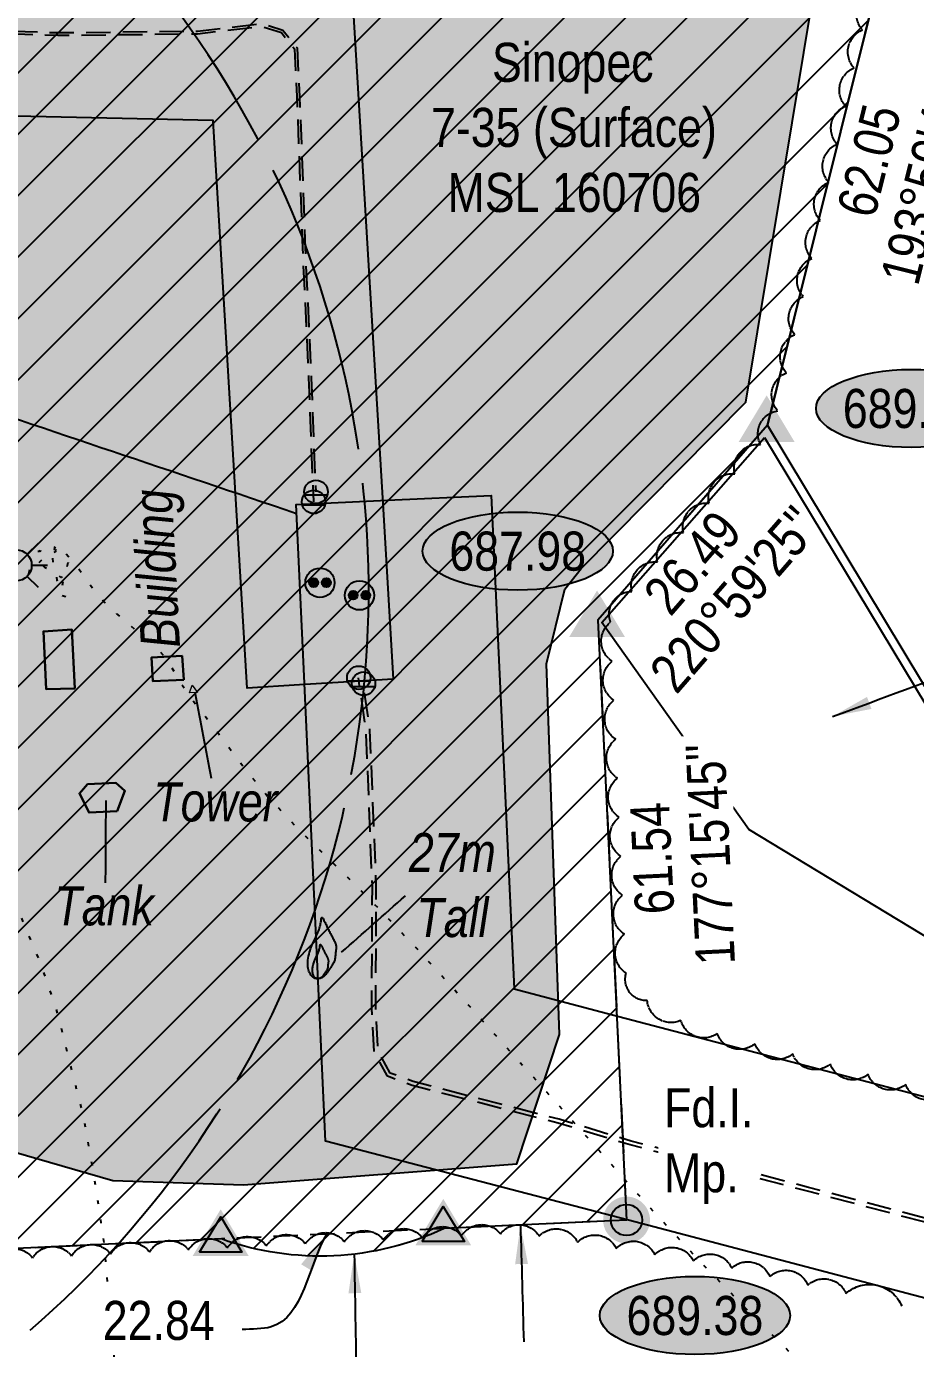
# Model space of a CAD drawing. Extents: x 354637 to 358761, y 6098179 to 6099941.
# Drawn here: x 358284.3 to 358512, y 6098535.2 to 6098873.8 of the extents above; entities that cross this region are included whole.
import ezdxf
from ezdxf.enums import TextEntityAlignment as Align

# ---------------------------------------------------------------- set-up
doc = ezdxf.new("R2010")
doc.units = 0
doc.header["$LTSCALE"] = 5
for name, pattern in [('0', [1, 1, 0]), ('foc-ACCESSROAD', [3.75, 2.5, -1.25]), ('foc-BUFFER', [16.75, 15, -1.75]), ('foc-DOT', [1, 0.2, -0.8]), ('foc-TRAV', [1.875, 1.25, -0.625]), ('UG_PIPE', [1.875, 1.25, -0.625])]:
    doc.linetypes.add(name, pattern=pattern)
for name, color, linetype in [('ABADATA-DRILL', 8, 'foc-DOT'), ('AS-PIPE-UG', 44, 'UG_PIPE'), ('AS-ROADS', 254, 'Continuous'), ('AS-SYMBOL', 7, 'Continuous'), ('AUX-BUFFER', 7, 'foc-BUFFER'), ('C-RW', 13, 'Continuous'), ('C-WS', 13, 'foc-ACCESSROAD'), ('F-RW', 190, 'Continuous'), ('L-BD', 7, 'Continuous'), ('L-BD1', 253, 'Continuous'), ('L-MON', 1, 'Continuous'), ('P-ELEVATION', 7, 'Continuous'), ('P-PROPOSED', 10, 'Continuous'), ('P-TRAV', 4, 'foc-TRAV'), ('T-BUSH', 110, '0'), ('WETLAND', 143, 'Continuous'), ('WETLAND-T', 146, 'Continuous')]:
    doc.layers.add(name, color=color, linetype=linetype)
for name, color, linetype, lineweight in [('AS-GENERAL', 48, 'Continuous', 18), ('C-WS-T', 13, 'Continuous', 9), ('T-TEXT', 48, 'Continuous', 18), ('T-TIE-T', 201, 'Continuous', 18)]:
    doc.layers.add(name, color=color, linetype=linetype, lineweight=lineweight)
doc.layers.add('AS-STRUCTURE', color=7, linetype='Continuous', lineweight=30, true_color=0x595959)
doc.layers.add('AS-STRUCTURE-T', color=7, linetype='Continuous', true_color=0x454545)
doc.layers.add('P-PROPOSED-EXISTING-H', color=7, linetype='Continuous', true_color=0xffeebd)
doc.styles.add('80', font='ARIALN.TTF', dxfattribs={"height": 10})
doc.styles.add('80CG', font='ARIALN.TTF', dxfattribs={"height": 10})
doc.styles.add('80L', font='ARIALN.TTF', dxfattribs={"height": 10})
doc.dimstyles.new('Compass 5 000', dxfattribs={"dimscale": 5, "dimtxt": 9, "dimasz": 2, "dimexe": 0.2, "dimexo": 0.0625, "dimgap": 0.5, "dimtad": 0, "dimtih": 1, "dimtoh": 1, "dimzin": 0, "dimdsep": 46, "dimtxsty": '80CG', "dimcen": 0.1, "dimse1": 1, "dimse2": 1, "dimclrd": 256, "dimclrt": 256, "dimaunit": 1, "dimadec": 4, "dimazin": 0, "dimtfac": 0.06, "dimtofl": 0, "dimtmove": 0, "dimatfit": 1, "dimfxl": 0.2, "dimtolj": 1, "dimtzin": 0, "dimlwd": -1, "dimarcsym": 0})

# ---------------------------------------------------------------- blocks, each defined once
blk = doc.blocks.new('GAS')
h = blk.add_hatch(color=255)
h.dxf.hatch_style = 1
edge = h.paths.add_edge_path()
edge.add_arc((0, 0), 0.9, 0, 360)
for p, q in [((0, 0.808), (0, 1.616)), ((-0.571, 0.571), (-1.142, 1.142)), ((0.571, 0.571), (1.142, 1.142)), ((-0.808, 0), (-1.616, 0)), ((1.616, 0), (0.808, 0)), ((-0.571, -0.571), (-1.142, -1.142)), ((1.142, -1.142), (0.571, -0.571)), ((0, -0.808), (0, -1.616))]:
    blk.add_line(p, q)
blk.add_circle((0, 0), 0.8)
blk = doc.blocks.new('TRIA')
blk.add_hatch(color=255).paths.add_polyline_path([(-0.041, 1.521), (-1.475, -0.867), (1.392, -0.867)])
blk = doc.blocks.new('TRIAA')
blk.add_blockref('TRIA', (0, 0))
blk = doc.blocks.new('TRIB')
at = {"color": 1}
blk.add_lwpolyline([(-1.121, -0.667), (-0.041, 1.133), (1.039, -0.667)], close=True, dxfattribs=at)
blk = doc.blocks.new('TRIBB')
blk.add_blockref('TRIB', (0, 0))
blk = doc.blocks.new('TRICC')
for name in ['TRIAA', 'TRIBB']:
    blk.add_blockref(name, (0, 0))
blk = doc.blocks.new('plspike')
blk.add_blockref('TRICC', (0, 0))
blk = doc.blocks.new('RISER')
h = blk.add_hatch(color=255)
h.dxf.hatch_style = 1
edge = h.paths.add_edge_path()
edge.add_arc((0, 0), 0.7, 0, 360)
blk.add_hatch(color=13).paths.add_polyline_path([(0.581, -0.15), (-0.581, -0.15, 0.774597)])
at = {"color": 13}
blk.add_line((-0.581, -0.15), (0.581, -0.15), dxfattribs=at)
blk.add_circle((0, 0), 0.6, dxfattribs=at)
blk = doc.blocks.new('PIG')
h = blk.add_hatch(color=255)
h.dxf.hatch_style = 1
edge = h.paths.add_edge_path()
edge.add_arc((0, 0), 0.85, 0, 360)
at = {"layer": 'AS-SYMBOL'}
h = blk.add_hatch(color=13, dxfattribs=at)
h.dxf.hatch_style = 1
h.paths.add_polyline_path([(-0.101, 0.005, 1), (-0.551, 0.005, 1)])
h = blk.add_hatch(color=13, dxfattribs=at)
h.dxf.hatch_style = 1
h.paths.add_polyline_path([(0.101, 0.005, 1), (0.551, 0.005, 1)])
at = {"layer": 'AS-SYMBOL', "color": 13}
for centre, radius in [((0, 0), 0.75), ((-0.326, 0.005), 0.225), ((0.326, 0.005), 0.225)]:
    blk.add_circle(centre, radius, dxfattribs=at)
blk = doc.blocks.new('FLARE')
h = blk.add_hatch(color=255)
h.dxf.hatch_style = 1
h.paths.add_polyline_path([(0.163, 2.409, 0.114147), (0.125, 2.434), (0.109, 2.439, 0.261551), (0.012, 2.423), (0, 2.413, 0.131268), (-0.031, 2.371), (-0.04, 2.346, 0.041497), (-0.045, 2.33), (-0.053, 2.292, 0.015174), (-0.054, 2.286), (-0.061, 2.237, 0.004376), (-0.061, 2.236), (-0.068, 2.178), (-0.077, 2.114), (-0.087, 2.047), (-0.101, 1.977), (-0.118, 1.906), (-0.14, 1.833), (-0.165, 1.759), (-0.193, 1.684), (-0.223, 1.609), (-0.256, 1.534), (-0.289, 1.46), (-0.324, 1.388), (-0.358, 1.317), (-0.393, 1.247, 0.000505), (-0.393, 1.247), (-0.428, 1.176, 0.002398), (-0.428, 1.175), (-0.463, 1.104, 0.004177), (-0.464, 1.102), (-0.497, 1.029, 0.005735), (-0.498, 1.027), (-0.531, 0.951, 0.006994), (-0.532, 0.948), (-0.564, 0.869, 0.00791), (-0.565, 0.866), (-0.596, 0.781, 0.008323), (-0.597, 0.778), (-0.627, 0.688, 0.008095), (-0.628, 0.684), (-0.656, 0.59, 0.008067), (-0.656, 0.587), (-0.682, 0.489, 0.008387), (-0.682, 0.486), (-0.704, 0.386, 0.009056), (-0.705, 0.383), (-0.723, 0.283, 0.010123), (-0.724, 0.279), (-0.738, 0.181, 0.011689), (-0.739, 0.176), (-0.748, 0.081, 0.013925), (-0.748, 0.075), (-0.752, -0.017, 0.016488), (-0.752, -0.023), (-0.749, -0.11, 0.017255), (-0.749, -0.117), (-0.741, -0.198, 0.01735), (-0.74, -0.205), (-0.728, -0.28, 0.017311), (-0.726, -0.287), (-0.71, -0.357, 0.01715), (-0.708, -0.364), (-0.687, -0.429, 0.016886), (-0.685, -0.435), (-0.662, -0.495, 0.016546), (-0.659, -0.501), (-0.634, -0.556, 0.016164), (-0.631, -0.562), (-0.604, -0.611, 0.016329), (-0.6, -0.617), (-0.572, -0.661, 0.018828), (-0.568, -0.667), (-0.538, -0.707, 0.022087), (-0.533, -0.714), (-0.502, -0.748, 0.025345), (-0.495, -0.755), (-0.463, -0.785, 0.028234), (-0.454, -0.792), (-0.42, -0.817, 0.030298), (-0.409, -0.823), (-0.373, -0.843, 0.031129), (-0.362, -0.848), (-0.324, -0.864, 0.030544), (-0.312, -0.867), (-0.272, -0.878, 0.028465), (-0.26, -0.88), (-0.217, -0.887, 0.025311), (-0.207, -0.888), (-0.162, -0.89, 0.02283), (-0.153, -0.89), (-0.107, -0.887, 0.021226), (-0.099, -0.887), (-0.052, -0.88, 0.020401), (-0.044, -0.879), (0.002, -0.869, 0.020299), (0.01, -0.867), (0.055, -0.853, 0.020911), (0.063, -0.85), (0.106, -0.833, 0.022277), (0.114, -0.83), (0.154, -0.809, 0.023712), (0.163, -0.804), (0.2, -0.781, 0.022408), (0.207, -0.776), (0.242, -0.749, 0.01993), (0.248, -0.744), (0.28, -0.716, 0.017146), (0.285, -0.711), (0.314, -0.68, 0.014211), (0.318, -0.676), (0.345, -0.645, 0.011221), (0.348, -0.641), (0.374, -0.609, 0.008212), (0.376, -0.606), (0.4, -0.573, 0.005172), (0.402, -0.571), (0.425, -0.538, 0.002523), (0.425, -0.537), (0.448, -0.505, 0.001671), (0.448, -0.504), (0.47, -0.472, 0.001229), (0.471, -0.472), (0.492, -0.439, 0.00075), (0.493, -0.439), (0.514, -0.406, 0.00026), (0.515, -0.406), (0.537, -0.373), (0.56, -0.339), (0.583, -0.304), (0.608, -0.267), (0.634, -0.229, 0.001311), (0.634, -0.228), (0.661, -0.188, 0.003726), (0.662, -0.187), (0.689, -0.145, 0.006065), (0.691, -0.143), (0.717, -0.101, 0.008452), (0.719, -0.098), (0.744, -0.054, 0.010991), (0.746, -0.05), (0.77, -0.005, 0.013767), (0.772, 0), (0.793, 0.046, 0.016839), (0.795, 0.053), (0.813, 0.099, 0.019104), (0.815, 0.107), (0.829, 0.154, 0.016987), (0.83, 0.161), (0.841, 0.209, 0.013636), (0.842, 0.214), (0.849, 0.263, 0.010244), (0.85, 0.267), (0.855, 0.315, 0.006846), (0.856, 0.317), (0.86, 0.365, 0.003419), (0.86, 0.367), (0.863, 0.414), (0.867, 0.46), (0.871, 0.503), (0.876, 0.545), (0.881, 0.586), (0.887, 0.628, 0.001278), (0.887, 0.629), (0.893, 0.67, 0.004735), (0.893, 0.672), (0.898, 0.712, 0.008354), (0.899, 0.715), (0.902, 0.755, 0.012059), (0.902, 0.76), (0.904, 0.8, 0.015712), (0.904, 0.806), (0.903, 0.846, 0.018457), (0.903, 0.853), (0.899, 0.893, 0.018102), (0.898, 0.9), (0.891, 0.94, 0.016533), (0.89, 0.946), (0.88, 0.987, 0.014576), (0.878, 0.992), (0.866, 1.034, 0.012435), (0.864, 1.038), (0.849, 1.081, 0.010283), (0.847, 1.085), (0.829, 1.13, 0.00824), (0.828, 1.133), (0.807, 1.18, 0.00638), (0.806, 1.182), (0.782, 1.232, 0.004735), (0.781, 1.234), (0.755, 1.286, 0.003388), (0.755, 1.287), (0.727, 1.341, 0.002345), (0.726, 1.342), (0.697, 1.398, 0.001492), (0.696, 1.399), (0.666, 1.455, 0.000746), (0.666, 1.456), (0.635, 1.513), (0.604, 1.569), (0.575, 1.625), (0.546, 1.678), (0.52, 1.729), (0.495, 1.779), (0.471, 1.827), (0.448, 1.875), (0.425, 1.923), (0.401, 1.973), (0.377, 2.023), (0.353, 2.076, 0.000332), (0.353, 2.076), (0.327, 2.132, 0.001849), (0.326, 2.132), (0.3, 2.188, 0.0038), (0.299, 2.189), (0.273, 2.242, 0.006473), (0.272, 2.244), (0.246, 2.293, 0.010865), (0.244, 2.297), (0.22, 2.338, 0.019524), (0.215, 2.345), (0.193, 2.377, 0.041077), (0.183, 2.389)])
at = {"color": 13, "flags": 128}
for points in [[(0.109, -0.72), (0.069, -0.74), (0.026, -0.758), (-0.019, -0.771), (-0.065, -0.781), (-0.112, -0.788), (-0.158, -0.79), (-0.203, -0.788), (-0.246, -0.782), (-0.287, -0.771), (-0.325, -0.755), (-0.361, -0.735), (-0.395, -0.711), (-0.428, -0.681), (-0.458, -0.647), (-0.488, -0.608), (-0.516, -0.563), (-0.543, -0.514), (-0.569, -0.459), (-0.592, -0.399), (-0.612, -0.334), (-0.629, -0.264), (-0.642, -0.188), (-0.649, -0.107), (-0.652, -0.021), (-0.648, 0.071), (-0.639, 0.167), (-0.625, 0.265), (-0.607, 0.365), (-0.585, 0.464), (-0.56, 0.562), (-0.532, 0.656), (-0.502, 0.747), (-0.472, 0.831), (-0.439, 0.911), (-0.406, 0.987), (-0.373, 1.06), (-0.338, 1.132), (-0.304, 1.202), (-0.269, 1.273), (-0.233, 1.345), (-0.198, 1.418), (-0.164, 1.494), (-0.131, 1.57), (-0.1, 1.648), (-0.071, 1.725), (-0.045, 1.803), (-0.022, 1.88), (-0.003, 1.955), (0.011, 2.029), (0.022, 2.1), (0.031, 2.165), (0.038, 2.223), (0.045, 2.272), (0.053, 2.31), (0.063, 2.335), (0.075, 2.345), (0.091, 2.339), (0.111, 2.319), (0.133, 2.287), (0.158, 2.246), (0.183, 2.197), (0.21, 2.144), (0.236, 2.089), (0.262, 2.034), (0.287, 1.981), (0.311, 1.93), (0.334, 1.88), (0.358, 1.832), (0.381, 1.783), (0.406, 1.734), (0.431, 1.684), (0.458, 1.632), (0.486, 1.578), (0.516, 1.522), (0.547, 1.465), (0.578, 1.408), (0.608, 1.351), (0.638, 1.295), (0.666, 1.241), (0.692, 1.189), (0.715, 1.139), (0.736, 1.092), (0.755, 1.048), (0.77, 1.005), (0.783, 0.963), (0.792, 0.923), (0.799, 0.883), (0.803, 0.843), (0.804, 0.804), (0.803, 0.764), (0.799, 0.724), (0.794, 0.684), (0.788, 0.642), (0.782, 0.6), (0.776, 0.557), (0.771, 0.513), (0.767, 0.468), (0.764, 0.421), (0.76, 0.374), (0.756, 0.326), (0.75, 0.278), (0.743, 0.23), (0.733, 0.182), (0.719, 0.134), (0.702, 0.087), (0.681, 0.041), (0.658, -0.004), (0.632, -0.048), (0.606, -0.091), (0.579, -0.132), (0.552, -0.172), (0.525, -0.211), (0.5, -0.248), (0.477, -0.283), (0.454, -0.317), (0.431, -0.351), (0.409, -0.383), (0.388, -0.416), (0.366, -0.448), (0.343, -0.481), (0.32, -0.514), (0.296, -0.547), (0.27, -0.579), (0.242, -0.611), (0.213, -0.641), (0.181, -0.67), (0.147, -0.696)], [(0.018, -0.749), (-0.005, -0.76), (-0.029, -0.77), (-0.054, -0.778), (-0.08, -0.783), (-0.106, -0.787), (-0.132, -0.788), (-0.157, -0.787), (-0.181, -0.783), (-0.204, -0.777), (-0.225, -0.769), (-0.246, -0.758), (-0.265, -0.744), (-0.283, -0.727), (-0.3, -0.708), (-0.317, -0.686), (-0.332, -0.661), (-0.348, -0.633), (-0.362, -0.603), (-0.375, -0.569), (-0.386, -0.533), (-0.396, -0.493), (-0.403, -0.451), (-0.407, -0.406), (-0.408, -0.357), (-0.406, -0.306), (-0.401, -0.252), (-0.394, -0.197), (-0.383, -0.142), (-0.371, -0.086), (-0.357, -0.031), (-0.341, 0.022), (-0.325, 0.072), (-0.308, 0.12), (-0.29, 0.165), (-0.271, 0.207), (-0.252, 0.248), (-0.233, 0.288), (-0.213, 0.328), (-0.194, 0.367), (-0.174, 0.407), (-0.155, 0.449), (-0.135, 0.491), (-0.117, 0.534), (-0.099, 0.577), (-0.083, 0.62), (-0.068, 0.664), (-0.056, 0.707), (-0.045, 0.749), (-0.037, 0.791), (-0.031, 0.83), (-0.026, 0.867), (-0.022, 0.899), (-0.018, 0.927), (-0.014, 0.948), (-0.008, 0.962), (-0.001, 0.968), (0.008, 0.964), (0.019, 0.953), (0.031, 0.935), (0.045, 0.912), (0.059, 0.885), (0.074, 0.855), (0.089, 0.824), (0.103, 0.793), (0.117, 0.764), (0.131, 0.735), (0.144, 0.707), (0.157, 0.68), (0.17, 0.653), (0.184, 0.625), (0.198, 0.597), (0.213, 0.568), (0.229, 0.538), (0.246, 0.507), (0.263, 0.475), (0.28, 0.443), (0.297, 0.411), (0.314, 0.38), (0.329, 0.349), (0.344, 0.32), (0.357, 0.292), (0.369, 0.266), (0.379, 0.241), (0.388, 0.217), (0.395, 0.194), (0.4, 0.171), (0.404, 0.149), (0.406, 0.126), (0.407, 0.104), (0.406, 0.082), (0.404, 0.06), (0.401, 0.037), (0.398, 0.014), (0.395, -0.009), (0.391, -0.034), (0.388, -0.058), (0.386, -0.084), (0.384, -0.11), (0.382, -0.136), (0.38, -0.163), (0.377, -0.19), (0.373, -0.217), (0.367, -0.244), (0.359, -0.271), (0.349, -0.297), (0.338, -0.323), (0.325, -0.348), (0.311, -0.373), (0.296, -0.397), (0.281, -0.42), (0.265, -0.442), (0.251, -0.464), (0.237, -0.484), (0.223, -0.504), (0.211, -0.523), (0.198, -0.542), (0.186, -0.56), (0.174, -0.579), (0.161, -0.597), (0.149, -0.615), (0.136, -0.633), (0.122, -0.652), (0.108, -0.67), (0.092, -0.688), (0.076, -0.705), (0.058, -0.721), (0.039, -0.736)]]:
    blk.add_lwpolyline(points, close=True, dxfattribs=at)
blk = doc.blocks.new('fdia')
at = {"color": 255, "const_width": 1}
blk.add_lwpolyline([(-0.5, 0, 1), (0.5, 0, 1)], format="xyb", close=True, dxfattribs=at)
blk = doc.blocks.new('Fdiaa')
blk.add_blockref('fdia', (0, 0))
blk = doc.blocks.new('fdib')
at = {"color": 1, "const_width": 1.6}
blk.add_lwpolyline([(-0.4, 0, 1), (0.4, 0, 1)], format="xyb", close=True, dxfattribs=at)
at = {"color": 1}
blk.add_circle((0, 0), 0.8, dxfattribs=at)
blk = doc.blocks.new('Fdibb')
blk.add_blockref('fdib', (0, 0))
blk = doc.blocks.new('fdicc')
for name in ['Fdibb', 'Fdiaa']:
    blk.add_blockref(name, (0, 0))
blk = doc.blocks.new('FDI')
blk.add_blockref('fdicc', (0, 0))
blk = doc.blocks.new('STRIA')
blk.add_hatch(color=255).paths.add_polyline_path([(-0.041, 1.521), (-1.475, -0.867), (1.392, -0.867)])
blk = doc.blocks.new('STRIAA')
blk.add_blockref('STRIA', (0, 0))
blk = doc.blocks.new('STRIB')
at = {"color": 1}
blk.add_solid([(-1.121, -0.667), (-0.041, 1.133), (1.039, -0.667)], dxfattribs=at)
blk = doc.blocks.new('STRIBB')
blk.add_blockref('STRIB', (0, 0))
blk = doc.blocks.new('STRICC')
for name in ['STRIAA', 'STRIBB']:
    blk.add_blockref(name, (0, 0))
blk = doc.blocks.new('fdspike')
blk.add_blockref('STRICC', (0, 0))
blk = doc.blocks.new('we')
at = {"layer": 'P-ELEVATION'}
h = blk.add_hatch(color=111, dxfattribs=at)
h.dxf.hatch_style = 1
edge = h.paths.add_edge_path()
edge.add_ellipse((0, 0), major_axis=(-24.38, 0), ratio=0.410256, start_angle=0, end_angle=360)
at = {"layer": 'P-ELEVATION', "color": 7, "flags": 128}
blk.add_lwpolyline([(0, 0, 12.5, 0, 0), (-12.42, -6.43, 0, 0, 0)], format="xyseb", dxfattribs=at)
at = {"layer": 'P-ELEVATION', "color": 7}
blk.add_ellipse((0, 0), major_axis=(-24.38, 0), ratio=0.410256, dxfattribs=at)
at = {"layer": 'P-ELEVATION', "style": '80'}
blk.add_attdef('ELEVATION', text='', height=10, dxfattribs=at).set_placement((0, 0), align=Align.MIDDLE_CENTER)

msp = doc.modelspace()

# ---------------------------------------------------------------- hatches: boundary and pattern name
at = {"layer": 'AS-ROADS'}
h = msp.add_hatch(color=256, dxfattribs=at)
h.dxf.hatch_style = 1
h.paths.add_polyline_path([(358208.118, 6098933.366), (358213.964, 6098913.98), (358216.789, 6098901.62), (358213.679, 6098899.375), (358205.794, 6098895.955), (358197.839, 6098772.708), (358200.482, 6098627.848), (358229.629, 6098600.378), (358306.397, 6098578.213), (358339.837, 6098577.055), (358409.874, 6098582.508), (358420.767, 6098615.56), (358417.469, 6098710.525), (358422.132, 6098729.658), (358426.349, 6098734.935), (358468.527, 6098777.528), (358489.342, 6098903.258), (358311.107, 6098897.208), (358278.972, 6098899.8), (358281.304, 6098928.733)])
at = {"layer": 'P-PROPOSED-EXISTING-H'}
h = msp.add_hatch(dxfattribs=at)
h.set_pattern_fill('ANSI31', color=256, scale=3.499127, style=0)
h.set_pattern_definition([(45, (-251.236, -946.717), (-7.855764154, 7.855764154), [])])
edge = h.paths.add_edge_path()
edge.add_arc((358359.467, 6098633.82), 74.989, 250.3117, 295.05219, ccw=False)
edge.add_line((358334.203, 6098563.216), (358145.854, 6098554.393))
edge.add_line((358145.854, 6098554.393), (358123.757, 6098904.215))
edge.add_line((358123.757, 6098904.215), (358511.544, 6098922.175))
edge.add_line((358511.544, 6098922.175), (358474.034, 6098771.688))
edge.add_line((358474.034, 6098771.688), (358430.599, 6098721.705))
edge.add_line((358430.599, 6098721.705), (358437.947, 6098568.075))
edge.add_line((358437.947, 6098568.075), (358391.22, 6098565.887))

# ---------------------------------------------------------------- linework, layer by layer
at = {"layer": 'ABADATA-DRILL', "flags": 128}
for points in [[(358285.024, 6098734.564), (358284.825, 6098733.82), (358284.793, 6098733.596), (358284.956, 6098733.991), (358285.401, 6098734.627), (358286.51, 6098735.642), (358287.281, 6098736.292), (358289.343, 6098738.177), (358291.066, 6098739.647), (358291.681, 6098740.077), (358291.513, 6098740.308), (358291.081, 6098740.872), (358290.669, 6098740.51), (358290.653, 6098739.235), (358291.107, 6098736.244), (358291.683, 6098733.949), (358292.069, 6098731.96), (358292.387, 6098730.199), (358292.628, 6098729.141), (358292.883, 6098728.532), (358293.269, 6098728.095), (358294.407, 6098727.708), (358295.042, 6098727.987), (358294.799, 6098728.22), (358293.948, 6098728.973), (358293.687, 6098729.407), (358293.474, 6098730.564), (358293.798, 6098732.055), (358294.228, 6098733.767), (358294.683, 6098735.453), (358294.915, 6098736.446), (358294.755, 6098736.151), (358294.81, 6098735.524), (358294.395, 6098734.286), (358293.5, 6098732.915), (358293.266, 6098732.622), (358293.042, 6098732.679), (358292.701, 6098732.941), (358292.76, 6098733.239), (358291.263, 6098734.113), (358289.068, 6098735.084), (358288.534, 6098735.576), (358287.83, 6098736.25), (358287.334, 6098737.917), (358287.461, 6098739.538), (358288.178, 6098739.29), (358289.793, 6098738.162), (358290.753, 6098738.456), (358291.578, 6098739.23), (358291.865, 6098739.596), (358291.689, 6098740.327), (358292.617, 6098740.422), (358293.472, 6098739.769), (358295.042, 6098738.043), (358297.208, 6098735.421), (358299.509, 6098732.32), (358301.784, 6098729.195), (358304.364, 6098726.21), (358307.349, 6098723.362), (358310.489, 6098720.685), (358313.728, 6098717.954), (358316.744, 6098715.305), (358319.238, 6098712.773), (358321.082, 6098710.237), (358322.551, 6098707.688), (358324.214, 6098704.983), (358326.293, 6098701.965), (358328.981, 6098698.451), (358331.863, 6098694.756), (358334.718, 6098690.986), (358337.786, 6098686.86), (358341.435, 6098682.115), (358346.035, 6098676.639), (358351.689, 6098670.478), (358358.497, 6098663.654), (358366.282, 6098656.074), (358374.616, 6098647.701), (358383.373, 6098638.513), (358392.556, 6098628.536), (358402.167, 6098617.895), (358412.187, 6098606.741), (358422.594, 6098595.174), (358433.384, 6098583.069), (358444.657, 6098570.448), (358456.478, 6098557.735), (358468.874, 6098545.028), (358481.741, 6098532.206), (358495.026, 6098519.145), (358508.425, 6098505.705), (358521.759, 6098491.842), (358535.007, 6098477.632), (358548.422, 6098463.191), (358562.079, 6098448.468), (358575.973, 6098433.336), (358585.953, 6098422.508), (358594.147, 6098413.664), (358615.715, 6098390.655), (358625.004, 6098380.875), (358640.187, 6098364.626)], [(358249.278, 6098732.378), (358249.51, 6098732.596), (358250.128, 6098733.151), (358250.773, 6098733.756), (358251.504, 6098734.708), (358252.494, 6098735.926), (358253.529, 6098736.994), (358253.498, 6098737.57), (358252.602, 6098737.724), (358251.512, 6098737.284), (358250.521, 6098736.015), (358249.745, 6098734.464), (358248.876, 6098733.117), (358247.713, 6098731.954), (358246.103, 6098730.905), (358244.067, 6098729.82), (358243.049, 6098729.278), (358242.034, 6098728.836), (358241.427, 6098728.63), (358240.138, 6098728.197), (358239.497, 6098727.717), (358239.505, 6098727.191), (358239.943, 6098726.802), (358240.506, 6098725.658), (358241.048, 6098723.865), (358241.586, 6098722.697), (358242.17, 6098722.203), (358242.746, 6098722.234), (358243.46, 6098721.861), (358244.365, 6098721.231), (358245.478, 6098720.845), (358246.462, 6098720.313), (358247.147, 6098719.841), (358246.955, 6098719.347), (358246.013, 6098718.827), (358245.404, 6098718.546), (358245.104, 6098718.556), (358245.058, 6098718.683), (358244.938, 6098718.836), (358244.546, 6098719.099), (358244.121, 6098719.113), (358243.693, 6098719.027), (358242.564, 6098719.689), (358241.109, 6098720.311), (358240.547, 6098719.954), (358239.728, 6098717.854), (358238.1, 6098714.68), (358237.147, 6098712.285), (358236.844, 6098710.644), (358236.925, 6098709.265), (358236.99, 6098708.963), (358237.043, 6098709.837), (358237.223, 6098710.756), (358237.303, 6098711.679), (358237.191, 6098712.859), (358236.889, 6098714.344), (358236.279, 6098715.614), (358235.843, 6098716.804), (358235.721, 6098718.459), (358236.38, 6098720.289), (358237.633, 6098721.899), (358238.729, 6098723.314), (358239.926, 6098724.727), (358240.209, 6098724.992), (358240.51, 6098725.008), (358240.633, 6098724.929), (358241.311, 6098724.256), (358242.365, 6098722.822), (358243.698, 6098720.703), (358245.291, 6098718.15), (358247.252, 6098715.36), (358249.459, 6098712.462), (358251.831, 6098709.234), (358254.455, 6098705.272), (358257.351, 6098700.451), (358260.368, 6098694.751), (358263.483, 6098688.197), (358266.554, 6098681.044), (358273.881, 6098664.748), (358282.821, 6098645.725), (358287.559, 6098634.441), (358291.888, 6098622.095), (358298.782, 6098594.708), (358301.537, 6098579.336), (358304.005, 6098562.847), (358307.111, 6098528.129), (358308.247, 6098492.073), (358308.704, 6098466.745), (358310.063, 6098432.183), (358310.217, 6098429.977), (358311.996, 6098409.934), (358314.183, 6098389.378), (358316.349, 6098368.172), (358318.349, 6098346.446), (358318.796, 6098340.417)]]:
    msp.add_lwpolyline(points, dxfattribs=at)
at = {"layer": 'AS-GENERAL', "flags": 128}
msp.add_lwpolyline([(358326.035, 6098703.088), (358326.715, 6098705.075), (358328.023, 6098703.21)], close=True, dxfattribs=at)
at = {"layer": 'AS-PIPE-UG', "flags": 128}
for points in [[(358171.355, 6098965.856), (358173.221, 6098912.783), (358175.668, 6098897.041), (358174.362, 6098881.153), (358180.301, 6098870.363), (358198.973, 6098872.94), (358230.417, 6098874.237), (358259.353, 6098872.626), (358292.309, 6098871.501), (358328.077, 6098871.909), (358344.507, 6098873.811), (358349.544, 6098872.208), (358352.904, 6098868.017), (358353.523, 6098855.845), (358354.953, 6098816.879), (358356.503, 6098783.761), (358357.744, 6098752.003)], [(358172.039, 6098965.88), (358173.904, 6098912.848), (358176.357, 6098897.065), (358175.062, 6098881.303), (358180.674, 6098871.105), (358198.912, 6098873.623), (358230.422, 6098874.923), (358259.384, 6098873.31), (358292.317, 6098872.185), (358328.034, 6098872.593), (358344.574, 6098874.508), (358349.949, 6098872.798), (358353.577, 6098868.273), (358354.207, 6098855.875), (358355.637, 6098816.908), (358357.187, 6098783.79), (358358.329, 6098754.565)], [(358532.562, 6098562.708), (358484.309, 6098575.45), (358438.844, 6098587.323), (358420.397, 6098592.885), (358383.007, 6098602.565), (358376.694, 6098604.905), (358373.272, 6098611.233), (358372.719, 6098622.255), (358372.842, 6098653.713), (358371.227, 6098693.435), (358371.224, 6098693.445), (358369.287, 6098706.948)], [(358532.821, 6098563.691), (358484.567, 6098576.434), (358439.119, 6098588.302), (358420.671, 6098593.865), (358383.312, 6098603.537), (358377.406, 6098605.726), (358374.276, 6098611.514), (358373.736, 6098622.279), (358373.858, 6098653.732), (358372.238, 6098693.581), (358372.223, 6098693.641), (358370.529, 6098705.451)]]:
    msp.add_lwpolyline(points, dxfattribs=at)
at = {"layer": 'AS-ROADS', "flags": 128}
msp.add_lwpolyline([(358208.118, 6098933.366), (358213.964, 6098913.98), (358216.789, 6098901.62), (358213.679, 6098899.375), (358205.794, 6098895.955), (358197.839, 6098772.708), (358200.482, 6098627.848), (358229.629, 6098600.378), (358306.397, 6098578.213), (358339.837, 6098577.055), (358409.874, 6098582.508), (358420.767, 6098615.56), (358417.469, 6098710.525), (358422.132, 6098729.658), (358426.349, 6098734.935), (358468.527, 6098777.528), (358489.342, 6098903.258), (358311.107, 6098897.208), (358278.972, 6098899.8), (358281.304, 6098928.733)], close=True, dxfattribs=at)
at = {"layer": 'AS-STRUCTURE', "flags": 128}
for points in [[(358296.665, 6098704.233), (358295.87, 6098719.325), (358288.595, 6098718.815), (358289.28, 6098704.053)], [(358324.55, 6098706.445), (358324.135, 6098712.535), (358316.323, 6098712.165), (358316.655, 6098706.063)], [(358307.485, 6098672.778), (358300.305, 6098672.425), (358297.828, 6098677.325), (358299.928, 6098679.68), (358307.178, 6098680.015), (358309.473, 6098677.978), (358307.485, 6098672.778)]]:
    msp.add_lwpolyline(points, close=True, dxfattribs=at)
at = {"layer": 'AUX-BUFFER', "color": 251, "linetype": 'foc-BUFFER', "flags": 128}
msp.add_lwpolyline([(358132.285, 6098479.465, 1), (358111.678, 6098978.916), (357812.06, 6098966.553, 1), (357832.668, 6098467.103)], format="xyb", close=True, dxfattribs=at)
at = {"layer": 'C-RW'}
for points in [[(357533.911, 6098963.853), (357830.724, 6098976.58), (358181.187, 6098992.277), (358182.927, 6098954.816), (358185.247, 6098904.881), (358185.923, 6098890.331), (358189.269, 6098890.259), (358367.393, 6098886.416), (358375.594, 6098750.122), (358378.215, 6098706.567), (358354.225, 6098705.123), (358340.816, 6098704.317), (358332.066, 6098849.701), (358188.066, 6098852.807), (358162.644, 6098853.356), (358160.265, 6098903.763), (358157.972, 6098953.715), (357832.365, 6098939.126), (357535.517, 6098926.398)], [(358717.377, 6098454.847), (358688.927, 6098502.15), (358626.588, 6098518.519), (358438.419, 6098568.003), (358360.869, 6098588.252), (358355.369, 6098707.407), (358353.343, 6098751.325), (358376.738, 6098752.405), (358403.29, 6098753.631), (358409.121, 6098627.279), (358436.001, 6098620.175), (358589.677, 6098579.886), (358652.006, 6098563.526), (358721.291, 6098545.341), (358760.22, 6098480.614)]]:
    msp.add_lwpolyline(points, dxfattribs=at)
at = {"layer": 'C-WS', "flags": 128}
msp.add_lwpolyline([(358391.22, 6098565.887, -0.1977355), (358334.203, 6098563.216), (358145.854, 6098554.393), (358123.757, 6098904.215), (358511.544, 6098922.175), (358474.034, 6098771.688), (358430.599, 6098721.705), (358437.947, 6098568.075), (358391.22, 6098565.887)], format="xyb", close=True, dxfattribs=at)
at = {"layer": 'F-RW'}
msp.add_lwpolyline([(358678.73, 6098431.604), (358474.034, 6098771.688), (358511.544, 6098922.175), (358521.275, 6098957.97), (358524.859, 6098972.35), (358529.476, 6098990.885), (358545.67, 6099055.878)], dxfattribs=at)
at = {"layer": 'P-PROPOSED', "flags": 128}
msp.add_lwpolyline([(358145.544, 6098559.308), (357723.035, 6098539.591), (357706.859, 6098884.907), (358123.757, 6098904.215), (358511.544, 6098922.175), (358474.034, 6098771.688), (358430.599, 6098721.705), (358437.947, 6098568.075), (358391.22, 6098565.887, -0.1977355), (358334.203, 6098563.216), (358145.854, 6098554.393)], format="xyb", close=True, dxfattribs=at)
at = {"layer": 'P-TRAV', "flags": 128}
msp.add_lwpolyline([(358391.22, 6098565.887), (358334.203, 6098563.216)], dxfattribs=at)
at = {"layer": 'T-BUSH', "flags": 128}
for points in [[(358519.098, 6098600.199, -0.5205671), (358509.445, 6098602.802, -0.5205671), (358499.793, 6098605.406, -0.5205671), (358490.14, 6098608.009, -0.5205671), (358480.488, 6098610.613, -0.5205671), (358470.835, 6098613.217, -0.5205671), (358461.183, 6098615.82, -0.5205671), (358451.858, 6098619.203, -0.5205671), (358443.248, 6098624.284, -0.5205671), (358437.854, 6098631.298, -0.5205671), (358437.408, 6098641.286, -0.5205671), (358436.962, 6098651.273, -0.5205671), (358436.515, 6098661.261, -0.5205671), (358436.069, 6098671.248, -0.5205671), (358435.622, 6098681.236, -0.5205671), (358435.176, 6098691.223, -0.5205671), (358434.73, 6098701.211, -0.5205671), (358434.283, 6098711.198, -0.5205671), (358433.837, 6098721.186, -0.5205671), (358439.318, 6098729.094, -0.5205671), (358445.906, 6098736.615, -0.5205671), (358452.493, 6098744.136, -0.5205671), (358459.08, 6098751.656, -0.5205671), (358465.667, 6098759.177, -0.5205671), (358472.254, 6098766.698, -0.5205671), (358476.703, 6098775.302, -0.5205671), (358478.872, 6098785.061, -0.5205671), (358481.041, 6098794.821, -0.5205671), (358483.21, 6098804.58, -0.5205671), (358485.379, 6098814.339, -0.5205671), (358487.548, 6098824.099, -0.5205671), (358489.717, 6098833.858, -0.5205671), (358491.886, 6098843.617, -0.5205671), (358494.055, 6098853.377, -0.5205671), (358496.224, 6098863.136, -0.5205671), (358498.393, 6098872.896, -0.5205671), (358500.562, 6098882.655, -0.5205671), (358502.732, 6098892.414, -0.5205671), (358504.901, 6098902.174, -0.5205671), (358507.07, 6098911.933, -0.5205671), (358514.304, 6098915.987, -0.5205671), (358524.251, 6098916.985, -0.5205671), (358528.673, 6098904.975, -0.5205671)], [(357600.618, 6098895.283, -0.3050192), (357606.815, 6098892.455, -0.5205671), (357616.794, 6098891.852, -0.5205671), (357626.774, 6098891.249, -0.5205671), (357636.752, 6098891.658, -0.5205671), (357646.731, 6098892.27, -0.5205671), (357656.71, 6098892.883, -0.5205671), (357666.689, 6098893.495, -0.5205671), (357676.667, 6098894.107, -0.5205671), (357685.399, 6098890.178, -0.5205671), (357693.665, 6098884.555, -0.5205671), (357697.494, 6098877.083, -0.5205671), (357695.665, 6098867.255, -0.5205671), (357697.079, 6098857.795, -0.5205671), (357701.067, 6098848.627, -0.5205671), (357705.454, 6098839.832, -0.5205671), (357714.333, 6098835.237, -0.5205671), (357723.212, 6098830.642, -0.5205671), (357732.15, 6098826.235, -0.5205671), (357742.054, 6098824.87, -0.5205671), (357751.958, 6098823.505, -0.5205671), (357761.888, 6098822.72, -0.5205671), (357771.876, 6098823.174, -0.5205671), (357780.185, 6098819.946, -0.5205671), (357786.695, 6098812.42, -0.5205671), (357794.695, 6098806.424, -0.5205671), (357802.694, 6098800.428, -0.5205671), (357810.777, 6098794.787, -0.5205671), (357820.605, 6098796.621, -0.5205671), (357830.433, 6098798.455, -0.5205671), (357840.279, 6098800.168, -0.5205671), (357850.206, 6098801.359, -0.5205671), (357860.132, 6098802.549, -0.5205671), (357870.059, 6098803.74, -0.5205671), (357878.664, 6098808.225, -0.5205671), (357887.046, 6098813.656, -0.5205671), (357895.584, 6098818.858, -0.5205671), (357904.087, 6098816.422, -0.5205671), (357912.577, 6098811.143, -0.5205671), (357921.706, 6098807.852, -0.5205671), (357931.682, 6098807.188, -0.5205671), (357941.657, 6098806.523, -0.5205671), (357951.633, 6098805.858, -0.5205671), (357961.611, 6098805.463, -0.5205671), (357971.598, 6098805.917, -0.5205671), (357981.585, 6098806.371, -0.5205671), (357991.573, 6098806.824, -0.5205671), (358001.389, 6098807.921, -0.5205671), (358010.286, 6098812.48, -0.5205671), (358019.183, 6098817.04, -0.5205671), (358028.081, 6098821.599, -0.5205671), (358036.978, 6098826.159, -0.5205671), (358045.875, 6098830.719, -0.5205671), (358054.696, 6098835.353, -0.5205671), (358059.007, 6098844.373, -0.5205671), (358063.318, 6098853.393, -0.5205671), (358067.629, 6098862.414, -0.5205671), (358069.652, 6098871.881, -0.5205671), (358069.056, 6098881.861, -0.5205671), (358068.459, 6098891.841, -0.5205671), (358071.167, 6098900.702, -0.5205671), (358078.772, 6098906.031, -0.5205671), (358088.764, 6098906.366, -0.5205671), (358098.756, 6098906.701, -0.5205671), (358108.747, 6098907.037, -0.5205671), (358118.739, 6098907.372, -0.5205671), (358120.947, 6098899.163, -0.5205671), (358121.543, 6098889.183, -0.5205671), (358122.138, 6098879.203, -0.5205671), (358122.734, 6098869.224, -0.5205671), (358123.329, 6098859.244, -0.5205671), (358123.925, 6098849.264, -0.5205671), (358124.52, 6098839.284, -0.5205671), (358125.116, 6098829.305, -0.5205671), (358125.711, 6098819.325, -0.5205671), (358126.307, 6098809.345, -0.5205671), (358126.902, 6098799.365, -0.5205671), (358127.497, 6098789.386, -0.5205671), (358128.093, 6098779.406, -0.5205671), (358128.688, 6098769.426, -0.5205671), (358129.284, 6098759.446, -0.5205671), (358129.879, 6098749.467, -0.5205671), (358130.475, 6098739.487, -0.5205671), (358131.07, 6098729.507, -0.5205671), (358131.762, 6098719.534, -0.5205671), (358132.542, 6098709.567, -0.5205671), (358133.323, 6098699.6, -0.5205671), (358134.103, 6098689.633, -0.5205671), (358134.883, 6098679.666, -0.5205671), (358135.663, 6098669.699, -0.5205671), (358136.443, 6098659.732, -0.5205671), (358137.224, 6098649.765, -0.5205671), (358138.004, 6098639.798, -0.5205671), (358138.784, 6098629.831, -0.5205671), (358139.564, 6098619.864, -0.5205671), (358140.344, 6098609.897, -0.5205671), (358141.125, 6098599.93, -0.5205671), (358141.905, 6098589.963, -0.5205671), (358142.685, 6098579.996, -0.5205671), (358143.465, 6098570.029, -0.5205671), (358144.245, 6098560.062, -0.5205671), (358146.042, 6098551.252, -0.5205671), (358156.027, 6098551.763, -0.5205671), (358166.011, 6098552.274, -0.5205671), (358175.996, 6098552.785, -0.5205671), (358185.98, 6098553.296, -0.5205671), (358195.965, 6098553.807, -0.5205671), (358205.949, 6098554.318, -0.5205671), (358215.933, 6098554.829, -0.5205671), (358225.918, 6098555.34, -0.5205671), (358235.902, 6098555.851, -0.5205671), (358245.887, 6098556.362, -0.5205671), (358255.871, 6098556.873, -0.5205671), (358265.856, 6098557.384, -0.5205671), (358275.84, 6098557.895, -0.5205671), (358285.825, 6098558.406, -0.5205671), (358295.809, 6098558.917, -0.5205671), (358305.793, 6098559.428, -0.5205671), (358315.778, 6098559.939, -0.5205671), (358325.762, 6098560.45, -0.5205671), (358335.747, 6098560.961, -0.5205671), (358345.731, 6098561.471, -0.5205671), (358355.716, 6098561.982, -0.5205671), (358365.7, 6098562.493, -0.5205671), (358375.685, 6098563.004, -0.5205671), (358385.669, 6098563.515, -0.5205671), (358395.653, 6098564.026, -0.5205671), (358405.638, 6098564.537, -0.5205671), (358415.564, 6098563.973, -0.5205671), (358425.435, 6098562.385, -0.5205671), (358435.305, 6098560.798, -0.5205671), (358445.176, 6098559.21, -0.5205671), (358455.047, 6098557.623, -0.5205671), (358464.869, 6098555.783, -0.5205671), (358474.626, 6098553.605, -0.5205671), (358484.384, 6098551.428, -0.5205671), (358494.141, 6098549.25, -0.5205671), (358508.411, 6098546.066)]]:
    msp.add_lwpolyline(points, format="xyb", dxfattribs=at)
at = {"layer": 'WETLAND', "flags": 128}
msp.add_lwpolyline([(358473.263, 6098768.531), (358550.442, 6098640.577), (358556.081, 6098628.054), (358525.368, 6098634.076), (358469.302, 6098668.127), (358431.615, 6098721.138), (358473.263, 6098768.531)], dxfattribs=at)

# ---------------------------------------------------------------- block references
at = {"xscale": 0.99975043, "yscale": 0.99975043, "zscale": 0.99975043}
for p, values in [((358510.847, 6098775.934), {'ELEVATION': '689.60'}), ((358410.075, 6098739.396), {'ELEVATION': '687.98'}), ((358455.457, 6098543.625), {'ELEVATION': '689.38'})]:
    msp.add_blockref('we', p, dxfattribs=at).add_auto_attribs(values)
at = {"layer": 'AS-SYMBOL'}
for name, p, xscale, yscale, zscale in [('RISER', (358358.408, 6098754.573), 4.998752849999978, 4.998752849999978, 4.998752849999978), ('RISER', (358357.823, 6098752.01), 4.998752849999978, 4.998752849999978, 4.998752849999978), ('GAS', (358281.592, 6098735.75), 4.998752149999946, 4.998752149999946, 4.998752149999946), ('PIG', (358359.433, 6098731.295), 4.998752849999978, 4.998752849999978, 4.998752849999978), ('PIG', (358369.555, 6098728.065), 4.998752849999978, 4.998752849999978, 4.998752849999978), ('RISER', (358369.365, 6098706.955), 4.998752849999978, 4.998752849999978, 4.998752849999978), ('RISER', (358370.6, 6098705.458), 4.998752849999978, 4.998752849999978, 4.998752849999978), ('FLARE', (358359.545, 6098633.828), 4.998752849999978, 4.998752849999978, 4.998752849999978)]:
    msp.add_blockref(name, p, dxfattribs=dict(at, xscale=xscale, yscale=yscale, zscale=zscale))
at = {"layer": 'L-MON', "xscale": 4.998752149999946, "yscale": 4.998752149999946, "zscale": 4.998752149999946}
for name, p in [('fdspike', (358474.034, 6098771.688)), ('fdspike', (358430.599, 6098721.705)), ('plspike', (358391.22, 6098565.887)), ('FDI', (358437.947, 6098568.075)), ('plspike', (358334.203, 6098563.216))]:
    msp.add_blockref(name, p, dxfattribs=at)

# ---------------------------------------------------------------- texts
at = {"layer": 'AS-GENERAL', "char_height": 9.99751, "attachment_point": 1, "style": '80L'}
for s, width, insert in [('{\\fArial Narrow|b0|i1|c0|p34;Tower}', 32.90898, (358316.749, 6098680.167)), ('\\pi0.38756;{\\fArial Narrow|b0|i1|c0|p34;27m\\P\\pi2.31409;Tall}', 22.14086, (358381.819, 6098667.203))]:
    msp.add_mtext_dynamic_manual_height_columns(s, width=width, gutter_width=49.988, heights=[0], dxfattribs=dict(at, insert=insert))
at = {"layer": 'AS-STRUCTURE-T', "insert": (358313.241, 6098721.356), "char_height": 9.9975, "attachment_point": 1, "rotation": 93.01528, "style": '80L'}
msp.add_mtext_dynamic_manual_height_columns('\\pi-7.0867;{\\fArial Narrow|b0|i1|c0|p34;Building}', width=26.17123, gutter_width=49.988, heights=[0], dxfattribs=at)
at = {"layer": 'AS-STRUCTURE-T', "insert": (358290.659, 6098653.535), "char_height": 9.99751, "attachment_point": 1, "style": '80L'}
msp.add_mtext_dynamic_manual_height_columns('\\pi0.76263;{\\fArial Narrow|b0|i1|c0|p34;Tank}', width=26.17805, gutter_width=49.988, heights=[0], dxfattribs=at)
at = {"layer": 'C-WS-T', "insert": (358387.562, 6098869.59), "char_height": 9.99751, "attachment_point": 1, "style": '80L'}
msp.add_mtext_dynamic_manual_height_columns('\\pi15.92597;Sinopec\\P\\pi0.31254;7-35 (Surface)\\P\\pi4.53045;MSL 160706', width=72.61258, gutter_width=49.988, heights=[0], dxfattribs=at)
at = {"layer": 'L-BD1', "style": '80L'}
for s, height, rotation, p in [("193°59'45''", 9.99751, 76.0039, (358514.575, 6098835.792)), ('62.05', 9.9975, 76.0039, (358500.024, 6098839.419)), ("220°59'25''", 9.99751, 49.0092, (358465.565, 6098727.132)), ('26.49', 9.9975, 49.0092, (358454.812, 6098736.477)), ('61.54', 9.9975, 92.7381, (358444.486, 6098660.717))]:
    msp.add_text(s, height=height, rotation=rotation, dxfattribs=at).set_placement(p, align=Align.MIDDLE)

# ---------------------------------------------------------------- leaders
at = {"layer": 'AS-GENERAL', "path_type": 1}
msp.add_leader([(358364.963, 6098636.645), (358381.334, 6098651.147)], dimstyle='Compass 5 000', override={"dimgap": 0.5, "dimtad": 0}, dxfattribs=at)
at = {"layer": 'AS-STRUCTURE-T', "path_type": 1}
msp.add_leader([(358304.573, 6098675.516), (358304.449, 6098654.429)], dimstyle='Compass 5 000', override={"dimgap": 0.5, "dimtad": 0}, dxfattribs=at)
at = {"layer": 'L-BD', "path_type": 1}
msp.add_leader([(358361.138, 6098564.477), (358346.944, 6098540.709), (358339.52, 6098539.994)], dimstyle='Compass 5 000', override={"dimgap": 0.5, "dimtad": 0}, dxfattribs=at)
at = {"layer": 'L-BD1', "path_type": 1}
for points in [[(358410.773, 6098566.802), (358411.607, 6098536.866)], [(358368.202, 6098559.342), (358369.3, 6098494.052)]]:
    msp.add_leader(points, dimstyle='Compass 5 000', override={"dimgap": 0.5, "dimtad": 0}, dxfattribs=at)
at = {"layer": 'T-TEXT', "path_type": 1}
msp.add_leader([(358327.458, 6098702.816), (358331.537, 6098681.229)], dimstyle='Compass 5 000', override={"dimgap": 0.5, "dimtad": 0}, dxfattribs=at)
at = {"layer": 'T-TIE-T', "path_type": 1}
msp.add_leader([(358353.451, 6098748.981), (358259.116, 6098780.808)], dimstyle='Compass 5 000', override={"dimgap": 0.5, "dimtad": 0}, dxfattribs=at)
at = {"layer": 'WETLAND-T', "path_type": 1}
msp.add_leader([(358490.716, 6098697.059), (358565.295, 6098724.533)], dimstyle='Compass 5 000', override={"dimgap": 0.5, "dimtad": 0}, dxfattribs=at)

# ---------------------------------------------------------------- next in the draw order: texts
at = {"layer": 'L-BD', "insert": (358318.124, 6098547.364), "char_height": 9.9975, "width": 28.80601, "attachment_point": 2, "style": '80L', "bg_fill": 3, "box_fill_scale": 1.15, "bg_fill_color": 256, "bg_fill_true_color": 256, "bg_fill_transparency": 0}
msp.add_mtext('22.84', dxfattribs=at)
at = {"layer": 'L-BD1', "insert": (358454.391, 6098661.522), "char_height": 9.99751, "width": 58.0223, "attachment_point": 2, "rotation": 92.7381, "style": '80L', "bg_fill": 3, "box_fill_scale": 1.15, "bg_fill_color": 256, "bg_fill_true_color": 256, "bg_fill_transparency": 0}
msp.add_mtext("177°15'45''", dxfattribs=at)
at = {"layer": 'L-MON', "insert": (358447.546, 6098601.845), "char_height": 9.9975, "attachment_point": 1, "style": '80L', "bg_fill": 3, "box_fill_scale": 1.15, "bg_fill_color": 256, "bg_fill_transparency": 0}
msp.add_mtext_dynamic_manual_height_columns('Fd.I.\\PMp.', width=22.03857, gutter_width=49.988, heights=[0], dxfattribs=at)

doc.saveas('drawing.dxf')
